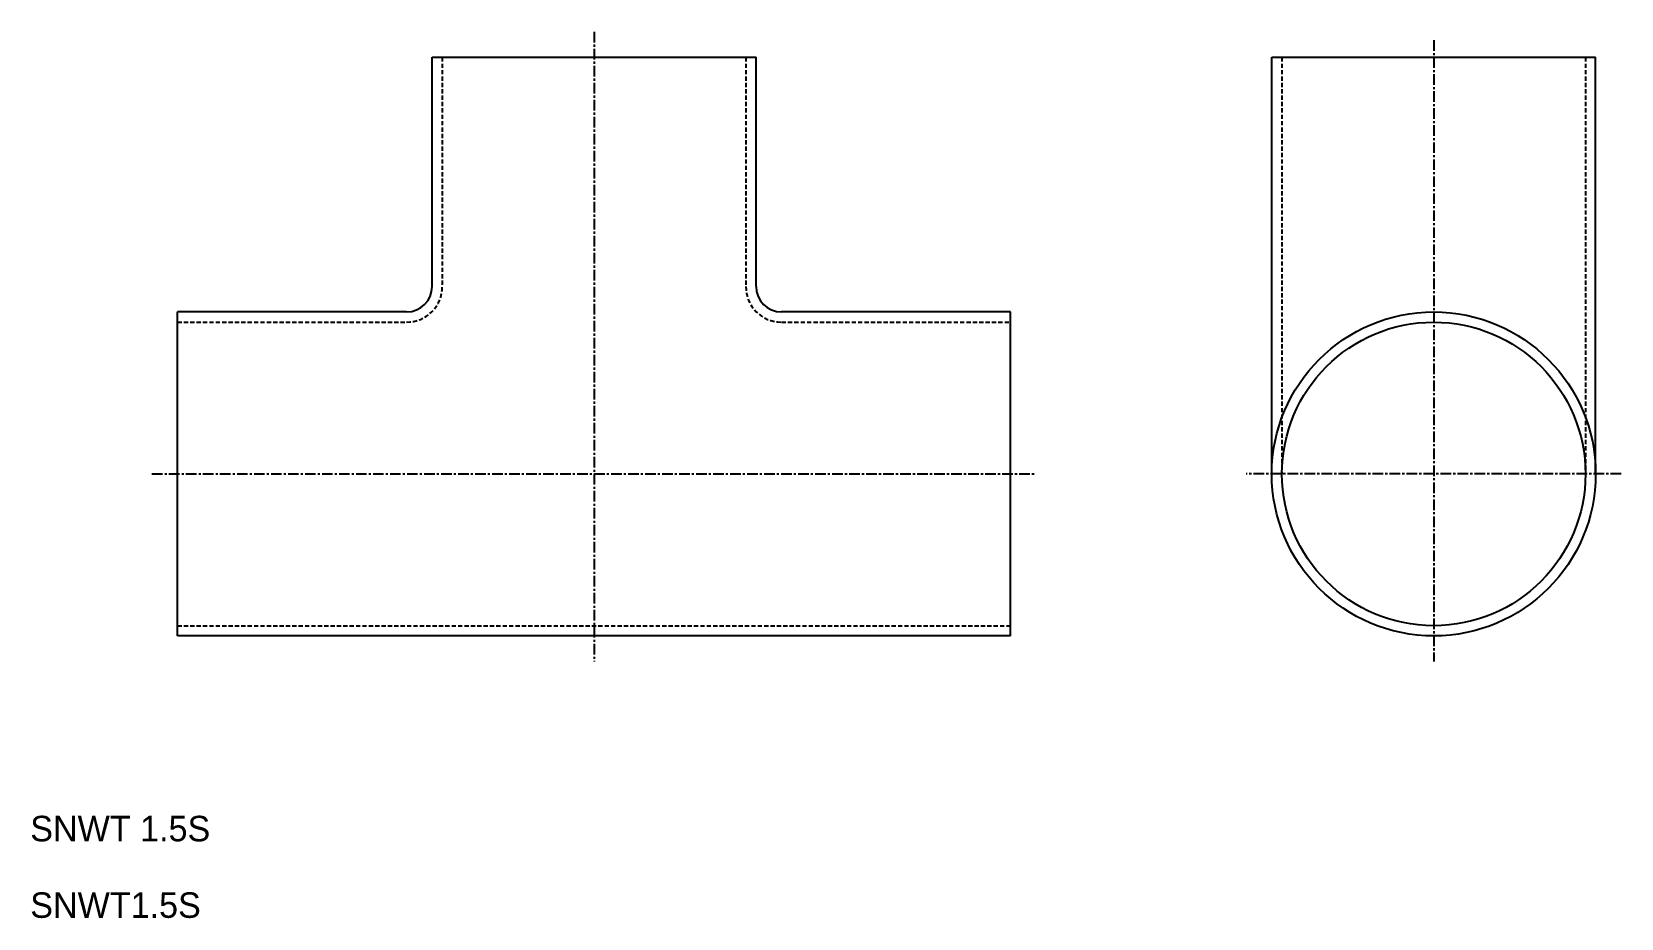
# Model space of a CAD drawing. Extents: x 0 to 187, y 1 to 105.
import ezdxf
from ezdxf.enums import TextEntityAlignment as Align

# ---------------------------------------------------------------- set-up
doc = ezdxf.new("R2010")
doc.units = 0
doc.linetypes.add('CENTER', pattern=[2, 1.25, -0.25, 0.25, -0.25])
doc.linetypes.add('DASHED', pattern=[0.75, 0.5, -0.25])
doc.layers.get('0').update_dxf_attribs({"linetype": 'CONTINUOUS'})
doc.layers.add('CENTER', color=1, linetype='CENTER')

msp = doc.modelspace()

# ---------------------------------------------------------------- linework, layer by layer
at = {"color": 7, "linetype": 'CONTINUOUS'}
for p, q in [((47.27, 75.16), (47.27, 102.11)), ((47.27, 102.11), (85.37, 102.11)), ((85.37, 75.16), (85.37, 102.11)), ((146.03, 53.11), (146.03, 102.11)), ((146.03, 102.11), (184.13, 102.11)), ((184.13, 53.11), (184.13, 102.11)), ((44.27, 72.16), (17.32, 72.16)), ((17.32, 34.06), (17.32, 72.16)), ((115.32, 72.16), (88.37, 72.16)), ((115.32, 34.06), (115.32, 72.16)), ((115.32, 34.06), (17.32, 34.06))]:
    msp.add_line(p, q, dxfattribs=at)
at = {"color": 3, "linetype": 'DASHED'}
for p, q in [((48.47, 102.11), (48.47, 75.16)), ((84.17, 102.11), (84.17, 75.16)), ((147.23, 102.11), (147.23, 53.11)), ((182.93, 102.11), (182.93, 53.11)), ((17.32, 70.96), (44.27, 70.96)), ((88.37, 70.96), (115.32, 70.96)), ((17.32, 35.26), (115.32, 35.26))]:
    msp.add_line(p, q, dxfattribs=at)
at = {"color": 7, "linetype": 'CONTINUOUS'}
for radius in [19.05, 17.85]:
    msp.add_circle((165.08, 53.11), radius, dxfattribs=at)
for centre, start, end in [((44.27, 75.16), 270, 0), ((88.37, 75.16), 180, 270)]:
    msp.add_arc(centre, 3, start, end, dxfattribs=at)
at = {"color": 3, "linetype": 'DASHED'}
for centre, start, end in [((44.27, 75.16), 270, 0), ((88.37, 75.16), 180, 270)]:
    msp.add_arc(centre, 4.2, start, end, dxfattribs=at)
at = {"layer": 'CENTER', "color": 1, "linetype": 'CENTER'}
for p, q in [((66.32, 105.11), (66.32, 31.06)), ((165.08, 104.11), (165.08, 31.06)), ((14.32, 53.11), (118.32, 53.11)), ((187.13, 53.11), (143.03, 53.11))]:
    msp.add_line(p, q, dxfattribs=at)

# ---------------------------------------------------------------- texts
for s, p in [('SNWT 1.5S', (0, 9)), ('SNWT1.5S', (0, 0))]:
    msp.add_text(s, height=3).set_placement(p, align=Align.BOTTOM_LEFT)

doc.saveas('drawing.dxf')
